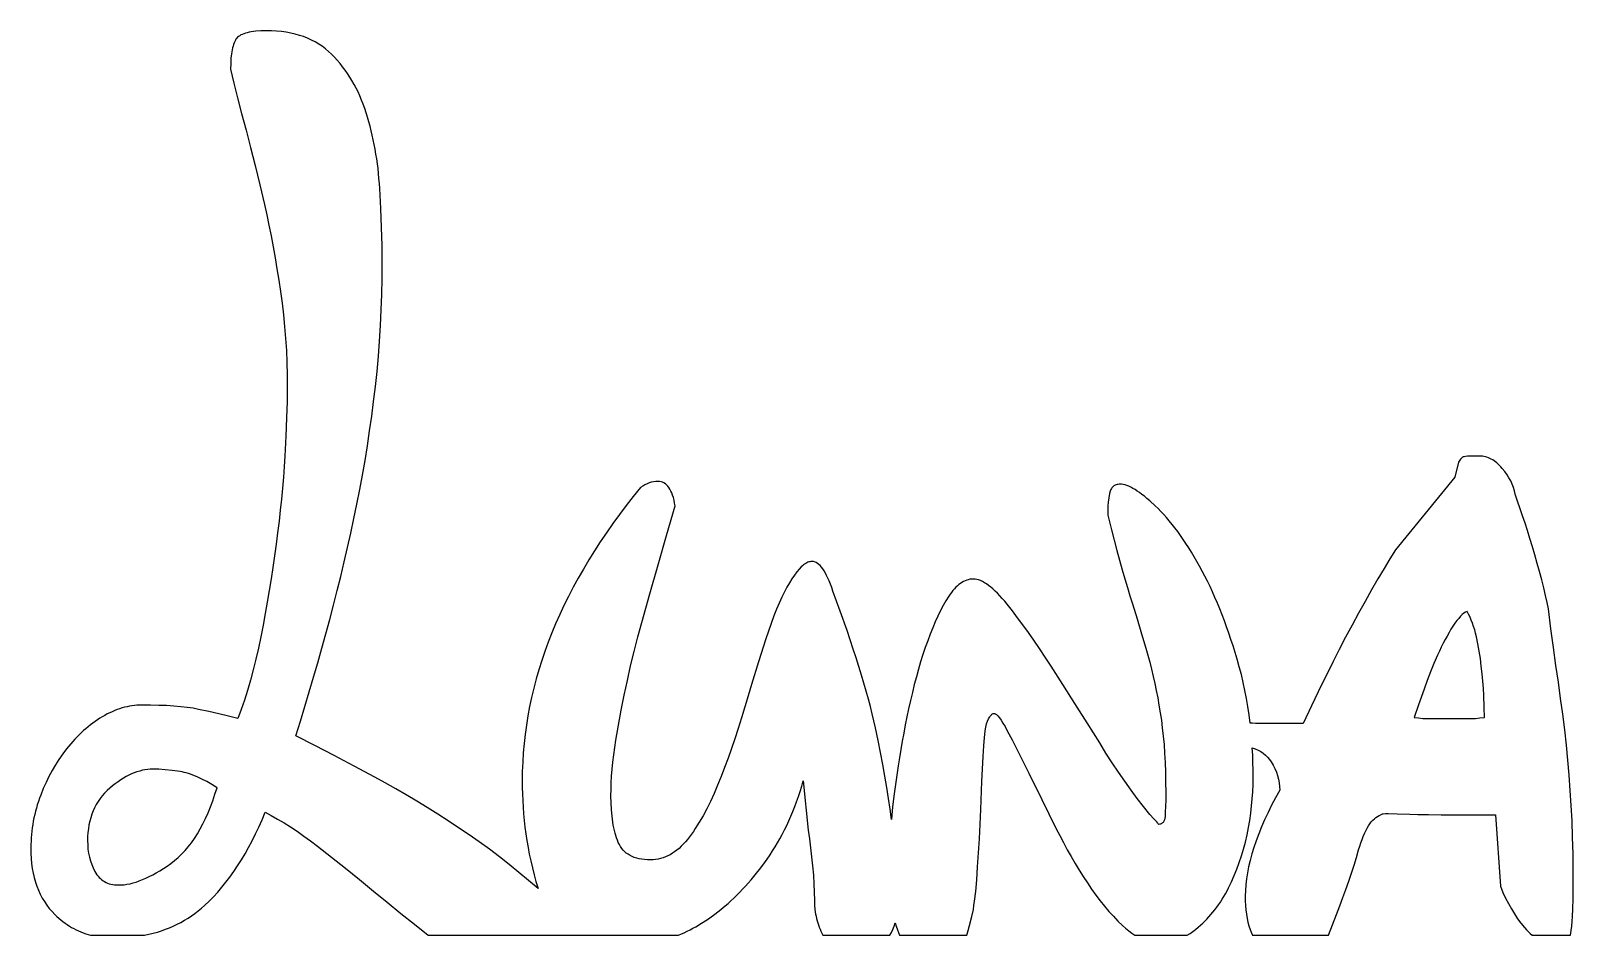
# Model space of a CAD drawing. Extents: x 6 to 172, y 6 to 104.
import ezdxf

# ---------------------------------------------------------------- set-up
doc = ezdxf.new("R2010")
doc.units = 0
doc.layers.add('CAMADA_1', color=18, linetype='CONTINUOUS')

msp = doc.modelspace()

# ---------------------------------------------------------------- linework, layer by layer
at = {"layer": 'CAMADA_1'}
for points in [[(12.84, 6.45), (18.64, 6.45), (19.11, 6.55), (19.57, 6.66), (20.02, 6.79), (20.46, 6.93), (20.89, 7.08), (21.32, 7.25), (21.73, 7.43), (22.14, 7.62), (22.54, 7.83), (22.93, 8.05), (23.32, 8.28), (23.69, 8.53), (24.06, 8.79), (24.42, 9.07), (24.77, 9.36), (25.11, 9.66), (25.59, 10.11), (26.06, 10.58), (26.51, 11.08), (26.96, 11.6), (27.4, 12.15), (27.83, 12.71), (28.25, 13.31), (28.66, 13.92), (29.06, 14.56), (29.45, 15.22), (29.84, 15.9), (30.21, 16.61), (30.57, 17.34), (30.93, 18.09), (31.28, 18.87), (31.61, 19.67), (32.28, 19.33), (32.96, 18.95), (33.65, 18.54), (34.35, 18.1), (35.06, 17.63), (35.78, 17.12), (36.51, 16.59), (37.25, 16.02), (38.74, 14.85), (40.25, 13.65), (41.76, 12.43), (43.28, 11.18), (44.74, 9.99), (46.2, 8.8), (47.67, 7.63), (49.14, 6.45), (76.09, 6.45), (76.4, 6.58), (76.71, 6.72), (77.02, 6.87), (77.33, 7.02), (77.64, 7.19), (77.95, 7.36), (78.57, 7.74), (79.2, 8.15), (79.83, 8.59), (80.46, 9.07), (81.09, 9.59), (81.41, 9.87), (81.73, 10.15), (82.04, 10.45), (82.36, 10.75), (82.67, 11.07), (82.98, 11.39), (83.29, 11.72), (83.59, 12.06), (83.89, 12.41), (84.19, 12.77), (84.49, 13.13), (84.78, 13.51), (85.36, 14.28), (85.93, 15.09), (86.21, 15.51), (86.48, 15.94), (86.74, 16.38), (87, 16.83), (87.25, 17.3), (87.49, 17.77), (87.72, 18.25), (87.95, 18.74), (88.17, 19.24), (88.38, 19.76), (88.59, 20.28), (88.79, 20.81), (88.98, 21.36), (89.16, 21.91), (89.34, 22.48), (89.51, 23.05), (90.04, 17.75), (90.17, 16.81), (90.29, 15.86), (90.4, 14.89), (90.5, 13.9), (90.59, 12.92), (90.65, 11.98), (90.69, 11.07), (90.7, 10.19), (90.72, 9.69), (90.76, 9.2), (90.83, 8.71), (90.88, 8.48), (90.93, 8.24), (90.99, 8.01), (91.06, 7.78), (91.14, 7.55), (91.22, 7.33), (91.31, 7.11), (91.41, 6.89), (91.51, 6.67), (91.62, 6.45), (98.82, 6.45), (98.99, 6.75), (99.15, 7.07), (99.28, 7.41), (99.4, 7.78), (99.51, 7.41), (99.64, 7.03), (99.75, 6.74), (99.87, 6.45), (107.1, 6.45), (107.26, 6.97), (107.4, 7.5), (107.63, 8.46), (107.8, 9.22), (107.87, 9.64), (107.93, 10.1), (108.05, 11.16), (108.16, 12.39), (108.26, 13.8), (108.36, 15.3), (108.45, 16.83), (108.53, 18.38), (108.6, 19.96), (108.73, 22.98), (108.86, 25.67), (108.93, 26.81), (108.99, 27.72), (109.06, 28.4), (109.09, 28.66), (109.13, 28.85), (109.23, 29.19), (109.33, 29.49), (109.44, 29.74), (109.56, 29.94), (109.62, 30.03), (109.68, 30.1), (109.74, 30.17), (109.8, 30.22), (109.86, 30.26), (109.92, 30.29), (109.99, 30.3), (110.05, 30.31), (110.11, 30.3), (110.16, 30.28), (110.22, 30.24), (110.29, 30.19), (110.44, 30.05), (110.6, 29.84), (110.78, 29.58), (110.99, 29.26), (111.21, 28.89), (111.45, 28.45), (111.97, 27.47), (112.52, 26.38), (113.13, 25.18), (113.77, 23.88), (115.16, 21.04), (116.69, 17.97), (117.09, 17.19), (117.49, 16.41), (117.91, 15.65), (118.33, 14.91), (118.75, 14.18), (119.18, 13.46), (119.62, 12.76), (120.07, 12.07), (120.52, 11.41), (120.98, 10.77), (121.44, 10.15), (121.91, 9.57), (122.38, 9.01), (122.87, 8.48), (123.35, 7.97), (123.85, 7.5), (124.18, 7.2), (124.52, 6.92), (124.85, 6.67), (125.18, 6.45), (130.8, 6.45), (131.11, 6.63), (131.41, 6.84), (131.71, 7.06), (132, 7.3), (132.24, 7.51), (132.48, 7.73), (132.7, 7.95), (132.93, 8.19), (133.15, 8.43), (133.36, 8.67), (133.57, 8.93), (133.78, 9.19), (133.98, 9.46), (134.17, 9.73), (134.37, 10.02), (134.55, 10.31), (134.73, 10.61), (134.91, 10.91), (135.09, 11.22), (135.25, 11.54), (135.57, 12.2), (135.87, 12.87), (136.15, 13.56), (136.41, 14.26), (136.65, 14.98), (136.87, 15.72), (137.07, 16.47), (137.24, 17.25), (137.4, 18.02), (137.53, 18.8), (137.65, 19.57), (137.74, 20.35), (137.81, 21.12), (137.86, 21.88), (137.9, 22.65), (137.91, 23.41), (137.9, 24.22), (137.88, 25.03), (137.85, 25.82), (137.81, 26.61), (138.13, 26.5), (138.44, 26.36), (138.72, 26.2), (138.98, 26.02), (139.22, 25.83), (139.45, 25.61), (139.65, 25.37), (139.83, 25.11), (140.05, 24.74), (140.24, 24.37), (140.4, 24), (140.53, 23.62), (140.63, 23.23), (140.7, 22.85), (140.74, 22.46), (140.76, 22.06), (140.31, 21.24), (139.89, 20.43), (139.5, 19.64), (139.13, 18.86), (138.8, 18.1), (138.5, 17.35), (138.22, 16.61), (137.97, 15.89), (137.76, 15.19), (137.57, 14.5), (137.41, 13.82), (137.28, 13.16), (137.18, 12.51), (137.1, 11.88), (137.06, 11.26), (137.05, 10.65), (137.05, 10.13), (137.08, 9.63), (137.12, 9.16), (137.18, 8.7), (137.25, 8.26), (137.34, 7.84), (137.45, 7.45), (137.58, 7.07), (137.7, 6.76), (137.84, 6.45), (146.02, 6.45), (146.86, 8.66), (147.22, 9.59), (147.56, 10.49), (147.88, 11.38), (148.19, 12.26), (148.48, 13.12), (148.75, 13.97), (149.01, 14.81), (149.25, 15.63), (149.36, 16.02), (149.49, 16.4), (149.61, 16.75), (149.74, 17.08), (149.88, 17.39), (150.02, 17.68), (150.16, 17.95), (150.31, 18.2), (150.46, 18.42), (150.61, 18.63), (150.77, 18.81), (150.94, 18.97), (151.11, 19.11), (151.28, 19.23), (151.45, 19.33), (151.63, 19.41), (151.68, 19.44), (151.73, 19.46), (151.81, 19.49), (151.9, 19.51), (152.13, 19.53), (152.43, 19.54), (153.41, 19.52), (154.75, 19.47), (155.63, 19.44), (156.76, 19.42), (158.12, 19.41), (159.72, 19.41), (163.97, 19.41), (164.5, 11.71), (164.77, 11.06), (165.06, 10.44), (165.36, 9.85), (165.68, 9.28), (166.01, 8.74), (166.35, 8.22), (166.71, 7.73), (167.08, 7.27), (167.29, 7.04), (167.49, 6.83), (167.7, 6.63), (167.91, 6.45), (172.04, 6.45), (172.12, 6.94), (172.18, 7.43), (172.22, 7.94), (172.26, 8.47), (172.29, 9.29), (172.31, 10.37), (172.32, 11.71), (172.32, 13.31), (172.31, 15.19), (172.27, 17), (172.21, 18.74), (172.12, 20.4), (172.02, 22.03), (171.89, 23.65), (171.75, 25.28), (171.59, 26.9), (171.42, 28.54), (171.21, 30.22), (170.98, 31.92), (170.73, 33.66), (170.47, 35.48), (170.2, 37.39), (169.94, 39.42), (169.67, 41.56), (169.53, 42.25), (169.36, 43), (169.16, 43.81), (168.94, 44.67), (168.71, 45.57), (168.46, 46.46), (168.21, 47.36), (167.95, 48.25), (167.68, 49.13), (167.42, 49.98), (167.15, 50.79), (166.89, 51.57), (166.09, 53.89), (166.01, 54.25), (165.9, 54.61), (165.77, 54.97), (165.61, 55.32), (165.42, 55.66), (165.21, 56), (164.97, 56.34), (164.7, 56.67), (164.56, 56.84), (164.41, 56.99), (164.27, 57.13), (164.12, 57.26), (163.97, 57.37), (163.82, 57.48), (163.67, 57.58), (163.52, 57.67), (163.37, 57.75), (163.21, 57.81), (163.05, 57.87), (162.89, 57.92), (162.73, 57.95), (162.57, 57.98), (162.41, 58), (162.24, 58), (161.45, 58), (161.2, 58), (160.97, 57.98), (160.76, 57.96), (160.59, 57.93), (160.5, 57.91), (160.42, 57.87), (160.35, 57.82), (160.27, 57.75), (160.2, 57.67), (160.13, 57.57), (160.06, 57.46), (159.99, 57.34), (159.59, 55.75), (153.23, 47.92), (152.62, 46.96), (151.98, 45.92), (151.32, 44.8), (150.64, 43.61), (149.94, 42.37), (149.25, 41.11), (148.55, 39.82), (147.85, 38.51), (147.17, 37.19), (146.51, 35.9), (145.88, 34.64), (145.27, 33.4), (144.17, 31.13), (143.28, 29.22), (138.9, 29.22), (138.16, 29.23), (137.84, 29.25), (137.57, 29.27), (137.46, 30.17), (137.32, 31.05), (137.18, 31.93), (137.01, 32.79), (136.83, 33.65), (136.63, 34.49), (136.41, 35.32), (136.18, 36.14), (135.96, 36.87), (135.74, 37.58), (135.51, 38.27), (135.28, 38.96), (135.05, 39.63), (134.8, 40.29), (134.56, 40.93), (134.31, 41.57), (134.05, 42.18), (133.79, 42.79), (133.53, 43.38), (133.26, 43.97), (132.99, 44.53), (132.71, 45.09), (132.42, 45.63), (132.14, 46.16), (131.85, 46.67), (131.55, 47.17), (131.26, 47.66), (130.97, 48.13), (130.67, 48.59), (130.38, 49.03), (130.08, 49.46), (129.78, 49.87), (129.48, 50.27), (129.18, 50.65), (128.88, 51.02), (128.58, 51.38), (128.28, 51.72), (127.97, 52.05), (127.67, 52.36), (127.36, 52.66), (126.77, 53.2), (126.48, 53.45), (126.21, 53.67), (125.94, 53.88), (125.68, 54.07), (125.43, 54.24), (125.19, 54.4), (124.96, 54.53), (124.74, 54.65), (124.52, 54.75), (124.32, 54.83), (124.12, 54.9), (123.93, 54.94), (123.75, 54.97), (123.58, 54.98), (123.47, 54.97), (123.36, 54.96), (123.26, 54.94), (123.16, 54.92), (123.07, 54.88), (122.99, 54.84), (122.91, 54.79), (122.84, 54.73), (122.77, 54.66), (122.71, 54.59), (122.65, 54.51), (122.6, 54.42), (122.56, 54.32), (122.52, 54.22), (122.45, 53.98), (122.37, 53.5), (122.31, 53.04), (122.27, 52.6), (122.26, 52.19), (122.26, 51.66), (122.65, 50.07), (123.24, 47.83), (123.81, 45.76), (124.09, 44.79), (124.37, 43.85), (124.64, 42.96), (124.91, 42.11), (125.42, 40.48), (125.9, 38.88), (126.35, 37.33), (126.77, 35.81), (126.96, 35.06), (127.14, 34.3), (127.32, 33.54), (127.48, 32.76), (127.63, 31.98), (127.77, 31.19), (127.9, 30.39), (128.03, 29.58), (128.13, 28.75), (128.23, 27.88), (128.31, 26.97), (128.37, 26.02), (128.42, 25.03), (128.46, 24), (128.48, 22.93), (128.49, 21.82), (128.49, 21.01), (128.47, 20.31), (128.45, 19.72), (128.42, 19.23), (128.4, 19.03), (128.35, 18.86), (128.29, 18.71), (128.25, 18.65), (128.21, 18.59), (128.16, 18.54), (128.11, 18.49), (128.05, 18.46), (127.99, 18.43), (127.92, 18.4), (127.85, 18.39), (127.69, 18.37), (127.71, 18.38), (127.71, 18.39), (127.69, 18.44), (127.63, 18.52), (127.53, 18.64), (127.22, 18.97), (126.77, 19.43), (126.1, 20.28), (125.43, 21.16), (124.77, 22.07), (124.1, 23.01), (123.42, 23.99), (122.75, 25), (122.07, 26.05), (121.39, 27.13), (120.05, 29.29), (118.72, 31.39), (117.43, 33.43), (116.16, 35.41), (115.53, 36.37), (114.92, 37.3), (114.31, 38.18), (113.72, 39.03), (113.13, 39.84), (112.56, 40.61), (112, 41.35), (111.45, 42.05), (111.18, 42.38), (110.91, 42.68), (110.65, 42.97), (110.4, 43.24), (110.15, 43.48), (109.91, 43.7), (109.67, 43.9), (109.44, 44.09), (109.22, 44.24), (109, 44.38), (108.78, 44.5), (108.57, 44.6), (108.37, 44.67), (108.18, 44.72), (107.98, 44.75), (107.8, 44.77), (107.62, 44.76), (107.44, 44.74), (107.26, 44.7), (107.09, 44.65), (106.91, 44.58), (106.74, 44.5), (106.57, 44.41), (106.41, 44.3), (106.24, 44.18), (106.08, 44.04), (105.92, 43.89), (105.76, 43.72), (105.6, 43.54), (105.45, 43.34), (105.3, 43.13), (105.15, 42.91), (104.85, 42.43), (104.56, 41.91), (104.27, 41.37), (103.99, 40.79), (103.71, 40.17), (103.43, 39.53), (103.16, 38.85), (102.89, 38.13), (102.63, 37.39), (102.38, 36.64), (102.13, 35.86), (101.9, 35.07), (101.67, 34.25), (101.45, 33.42), (101.24, 32.57), (101.04, 31.7), (100.84, 30.82), (100.65, 29.94), (100.48, 29.07), (100.31, 28.19), (100.14, 27.31), (99.99, 26.43), (99.85, 25.55), (99.71, 24.67), (99.49, 23.15), (99.29, 21.67), (99.12, 20.25), (98.98, 18.88), (98.84, 20), (98.67, 21.16), (98.49, 22.34), (98.29, 23.56), (98.06, 24.81), (97.82, 26.09), (97.55, 27.41), (97.27, 28.75), (97.1, 29.5), (96.92, 30.26), (96.72, 31.05), (96.51, 31.86), (96.28, 32.7), (96.03, 33.56), (95.77, 34.44), (95.49, 35.35), (95.2, 36.28), (94.89, 37.24), (94.56, 38.22), (94.22, 39.22), (93.49, 41.3), (92.69, 43.48), (92.56, 43.86), (92.42, 44.22), (92.29, 44.56), (92.15, 44.87), (92.02, 45.15), (91.88, 45.42), (91.74, 45.65), (91.6, 45.86), (91.46, 46.05), (91.31, 46.21), (91.17, 46.35), (91.03, 46.46), (90.88, 46.55), (90.73, 46.61), (90.59, 46.65), (90.44, 46.66), (90.33, 46.65), (90.22, 46.64), (90.11, 46.61), (90, 46.57), (89.88, 46.52), (89.77, 46.45), (89.65, 46.38), (89.53, 46.29), (89.41, 46.2), (89.29, 46.09), (89.05, 45.84), (88.8, 45.54), (88.55, 45.2), (88.29, 44.81), (88.02, 44.38), (87.75, 43.9), (87.48, 43.38), (87.2, 42.81), (86.91, 42.19), (86.62, 41.53), (86.33, 40.82), (85.48, 38.32), (84.68, 35.85), (83.93, 33.41), (83.56, 32.21), (83.21, 31.01), (82.86, 29.83), (82.5, 28.69), (82.15, 27.59), (81.78, 26.52), (81.42, 25.48), (81.04, 24.48), (80.67, 23.52), (80.29, 22.59), (79.91, 21.7), (79.52, 20.85), (79.12, 20.06), (78.72, 19.3), (78.31, 18.6), (77.89, 17.94), (77.68, 17.62), (77.47, 17.32), (77.26, 17.03), (77.04, 16.75), (76.82, 16.49), (76.6, 16.24), (76.38, 16.01), (76.15, 15.79), (75.91, 15.6), (75.67, 15.42), (75.43, 15.26), (75.18, 15.11), (74.93, 14.98), (74.68, 14.87), (74.42, 14.78), (74.16, 14.7), (73.89, 14.64), (73.62, 14.6), (73.34, 14.57), (73.06, 14.56), (72.74, 14.57), (72.43, 14.59), (72.13, 14.63), (71.85, 14.68), (71.59, 14.74), (71.33, 14.82), (71.1, 14.92), (70.87, 15.03), (70.67, 15.15), (70.47, 15.29), (70.29, 15.44), (70.13, 15.61), (69.98, 15.79), (69.84, 15.99), (69.72, 16.2), (69.61, 16.42), (69.52, 16.66), (69.43, 16.91), (69.34, 17.16), (69.27, 17.43), (69.19, 17.71), (69.13, 18), (69.07, 18.3), (69.02, 18.61), (68.97, 18.93), (68.93, 19.26), (68.87, 19.95), (68.83, 20.68), (68.82, 21.46), (68.83, 22.14), (68.85, 22.84), (68.89, 23.56), (68.95, 24.31), (69.03, 25.08), (69.12, 25.85), (69.22, 26.64), (69.35, 27.43), (69.62, 29.05), (69.92, 30.66), (70.24, 32.26), (70.58, 33.84), (70.93, 35.42), (71.31, 36.99), (71.71, 38.55), (72.13, 40.09), (73, 43.19), (73.89, 46.31), (74.79, 49.46), (75.72, 52.63), (75.66, 52.95), (75.6, 53.25), (75.53, 53.53), (75.45, 53.79), (75.36, 54.03), (75.27, 54.24), (75.16, 54.44), (75.05, 54.62), (74.93, 54.77), (74.8, 54.91), (74.67, 55.02), (74.52, 55.11), (74.37, 55.19), (74.21, 55.24), (74.04, 55.27), (73.86, 55.28), (73.63, 55.27), (73.39, 55.24), (73.16, 55.19), (72.93, 55.11), (72.7, 55.02), (72.47, 54.91), (72.23, 54.77), (72, 54.62), (71.22, 53.65), (70.46, 52.67), (69.73, 51.7), (69.02, 50.73), (68.33, 49.75), (67.67, 48.78), (67.04, 47.8), (66.43, 46.82), (65.85, 45.85), (65.29, 44.87), (64.75, 43.89), (64.24, 42.9), (63.76, 41.92), (63.3, 40.94), (62.86, 39.95), (62.45, 38.97), (62.07, 37.98), (61.71, 36.99), (61.37, 36), (61.06, 35.01), (60.77, 34.02), (60.51, 33.03), (60.28, 32.04), (60.07, 31.04), (59.88, 30.05), (59.72, 29.05), (59.58, 28.05), (59.47, 27.06), (59.38, 26.06), (59.32, 25.06), (59.28, 24.05), (59.27, 23.05), (59.28, 22.35), (59.29, 21.65), (59.33, 20.94), (59.37, 20.23), (59.42, 19.52), (59.49, 18.8), (59.57, 18.08), (59.67, 17.35), (59.77, 16.63), (59.9, 15.9), (60.03, 15.17), (60.19, 14.44), (60.36, 13.7), (60.55, 12.96), (60.75, 12.22), (60.97, 11.47), (59.95, 12.35), (58.92, 13.21), (57.88, 14.06), (56.82, 14.89), (55.74, 15.7), (54.65, 16.49), (53.55, 17.26), (52.43, 18.01), (51.31, 18.75), (50.18, 19.47), (49.05, 20.18), (47.92, 20.87), (46.8, 21.54), (45.67, 22.19), (44.54, 22.83), (43.42, 23.45), (41.19, 24.65), (39.04, 25.79), (36.95, 26.87), (34.93, 27.9), (35.42, 29.48), (35.9, 31.07), (36.37, 32.64), (36.83, 34.21), (37.28, 35.77), (37.72, 37.33), (38.15, 38.88), (38.57, 40.43), (38.98, 41.97), (39.38, 43.52), (39.76, 45.06), (40.13, 46.61), (40.49, 48.16), (40.84, 49.72), (41.17, 51.27), (41.49, 52.83), (41.8, 54.39), (42.09, 55.96), (42.36, 57.53), (42.62, 59.11), (42.86, 60.7), (43.08, 62.29), (43.29, 63.89), (43.48, 65.49), (43.65, 67.11), (43.8, 68.74), (43.93, 70.38), (44.03, 72.04), (44.11, 73.72), (44.17, 75.4), (44.2, 77.11), (44.21, 78.82), (44.21, 79.73), (44.19, 80.66), (44.17, 81.62), (44.14, 82.6), (44.06, 84.64), (43.95, 86.78), (43.91, 87.33), (43.86, 87.87), (43.81, 88.4), (43.76, 88.93), (43.69, 89.46), (43.62, 89.98), (43.54, 90.5), (43.45, 91.01), (43.35, 91.52), (43.25, 92.02), (43.14, 92.52), (43.03, 93.01), (42.9, 93.5), (42.77, 93.98), (42.63, 94.46), (42.49, 94.94), (42.33, 95.41), (42.17, 95.86), (41.99, 96.31), (41.81, 96.75), (41.61, 97.18), (41.41, 97.6), (41.19, 98), (40.96, 98.4), (40.72, 98.79), (40.48, 99.17), (40.22, 99.54), (39.95, 99.9), (39.67, 100.25), (39.38, 100.59), (39.08, 100.92), (38.77, 101.24), (38.45, 101.54), (38.11, 101.83), (37.76, 102.09), (37.39, 102.34), (37, 102.57), (36.6, 102.77), (36.19, 102.96), (35.76, 103.13), (35.31, 103.27), (34.85, 103.4), (34.37, 103.51), (33.87, 103.6), (33.37, 103.67), (32.84, 103.72), (32.3, 103.75), (31.74, 103.76), (31.14, 103.74), (30.6, 103.71), (30.35, 103.68), (30.12, 103.65), (29.89, 103.6), (29.69, 103.56), (29.5, 103.51), (29.32, 103.45), (29.16, 103.38), (29.01, 103.31), (28.88, 103.23), (28.76, 103.15), (28.65, 103.06), (28.56, 102.96), (28.48, 102.86), (28.41, 102.74), (28.34, 102.6), (28.27, 102.46), (28.21, 102.3), (28.16, 102.12), (28.11, 101.94), (28.06, 101.73), (27.99, 101.29), (27.94, 100.8), (27.91, 100.25), (27.9, 99.65), (28.25, 98.14), (28.64, 96.55), (29.08, 94.86), (29.56, 93.08), (30.05, 91.21), (30.55, 89.25), (31.05, 87.2), (31.55, 85.06), (31.79, 83.95), (32.03, 82.83), (32.25, 81.69), (32.47, 80.53), (32.69, 79.35), (32.89, 78.16), (33.08, 76.94), (33.27, 75.71), (33.44, 74.46), (33.59, 73.2), (33.71, 71.93), (33.82, 70.65), (33.9, 69.36), (33.95, 68.06), (33.99, 66.75), (34, 65.43), (33.99, 64.67), (33.98, 63.87), (33.93, 62.11), (33.85, 60.16), (33.73, 58), (33.66, 56.87), (33.58, 55.72), (33.48, 54.55), (33.37, 53.38), (33.25, 52.18), (33.11, 50.98), (32.96, 49.75), (32.81, 48.52), (32.63, 47.27), (32.45, 46.03), (32.26, 44.79), (32.06, 43.54), (31.85, 42.3), (31.62, 41.06), (31.39, 39.81), (31.15, 38.57), (30.89, 37.35), (30.62, 36.16), (30.34, 35), (30.04, 33.88), (29.72, 32.79), (29.39, 31.75), (29.05, 30.73), (28.69, 29.75), (27.68, 30.01), (26.64, 30.27), (25.56, 30.51), (24.45, 30.75), (23.86, 30.86), (23.22, 30.95), (22.53, 31.03), (21.8, 31.09), (21.01, 31.15), (20.17, 31.18), (19.29, 31.2), (18.35, 31.21), (18.08, 31.21), (17.82, 31.19), (17.55, 31.17), (17.29, 31.13), (17.02, 31.09), (16.76, 31.03), (16.49, 30.97), (16.23, 30.9), (15.96, 30.81), (15.7, 30.72), (15.43, 30.62), (15.17, 30.5), (14.9, 30.38), (14.64, 30.25), (14.37, 30.1), (14.1, 29.95), (13.84, 29.79), (13.58, 29.62), (13.32, 29.45), (13.07, 29.26), (12.82, 29.07), (12.57, 28.88), (12.32, 28.67), (12.08, 28.46), (11.61, 28.01), (11.15, 27.54), (10.7, 27.04), (10.26, 26.5), (9.84, 25.95), (9.44, 25.37), (9.06, 24.78), (8.7, 24.16), (8.36, 23.53), (8.05, 22.88), (7.75, 22.22), (7.47, 21.53), (7.35, 21.18), (7.22, 20.83), (7.11, 20.48), (7.01, 20.13), (6.91, 19.78), (6.83, 19.42), (6.75, 19.07), (6.68, 18.71), (6.62, 18.35), (6.56, 18), (6.52, 17.64), (6.48, 17.28), (6.45, 16.92), (6.43, 16.55), (6.42, 16.19), (6.41, 15.83), (6.42, 15.25), (6.45, 14.7), (6.5, 14.16), (6.57, 13.64), (6.67, 13.13), (6.78, 12.64), (6.91, 12.17), (7.06, 11.71), (7.23, 11.28), (7.42, 10.85), (7.64, 10.45), (7.87, 10.06), (8.12, 9.68), (8.39, 9.33), (8.69, 8.99), (9, 8.66), (9.21, 8.46), (9.43, 8.27), (9.65, 8.09), (9.87, 7.91), (10.1, 7.74), (10.33, 7.59), (10.56, 7.43), (10.8, 7.29), (11.04, 7.16), (11.29, 7.03), (11.54, 6.91), (11.79, 6.81), (12.05, 6.71), (12.31, 6.61), (12.57, 6.53)], [(155.21, 29.88), (155.68, 29.83), (156.14, 29.78), (156.61, 29.76), (157.07, 29.75), (160.79, 29.75), (161.31, 29.76), (161.81, 29.78), (162.3, 29.83), (162.77, 29.88), (162.76, 30.95), (162.71, 32.27), (162.67, 33.01), (162.61, 33.78), (162.53, 34.57), (162.44, 35.39), (162.34, 36.21), (162.21, 37.01), (162.07, 37.8), (161.91, 38.57), (161.82, 38.95), (161.73, 39.31), (161.62, 39.67), (161.5, 40.01), (161.37, 40.35), (161.23, 40.67), (161.08, 40.99), (160.92, 41.29), (160.75, 41.21), (160.57, 41.09), (160.39, 40.94), (160.2, 40.76), (160.01, 40.54), (159.81, 40.3), (159.6, 40.01), (159.39, 39.7), (159.18, 39.36), (158.97, 39.01), (158.76, 38.64), (158.55, 38.26), (158.34, 37.86), (158.14, 37.45), (157.93, 37.02), (157.73, 36.58), (157.35, 35.68), (156.97, 34.77), (156.62, 33.86), (156.28, 32.93), (155.68, 31.24)], [(26.44, 22.32), (25.88, 22.67), (25.35, 22.98), (24.82, 23.25), (24.32, 23.49), (23.83, 23.68), (23.59, 23.77), (23.36, 23.84), (23.13, 23.91), (22.9, 23.96), (22.68, 24.01), (22.46, 24.05), (21.63, 24.16), (20.87, 24.25), (20.17, 24.3), (19.85, 24.31), (19.54, 24.31), (19.26, 24.31), (18.98, 24.28), (18.69, 24.24), (18.41, 24.19), (18.12, 24.11), (17.83, 24.03), (17.54, 23.92), (17.25, 23.8), (16.96, 23.66), (16.67, 23.51), (16.38, 23.34), (16.09, 23.16), (15.79, 22.96), (15.5, 22.74), (15.2, 22.51), (14.9, 22.26), (14.61, 22), (14.34, 21.72), (14.09, 21.43), (13.86, 21.14), (13.64, 20.82), (13.45, 20.5), (13.27, 20.17), (13.11, 19.82), (12.97, 19.46), (12.85, 19.09), (12.75, 18.71), (12.66, 18.32), (12.6, 17.91), (12.55, 17.49), (12.52, 17.06), (12.51, 16.62), (12.53, 16.16), (12.56, 15.72), (12.63, 15.29), (12.71, 14.86), (12.82, 14.46), (12.96, 14.06), (13.12, 13.68), (13.31, 13.31), (13.41, 13.13), (13.52, 12.96), (13.64, 12.81), (13.77, 12.67), (13.9, 12.54), (14.04, 12.42), (14.18, 12.31), (14.34, 12.21), (14.5, 12.13), (14.67, 12.05), (14.84, 11.99), (15.03, 11.94), (15.22, 11.9), (15.41, 11.87), (15.62, 11.85), (15.83, 11.85), (16.13, 11.86), (16.44, 11.88), (16.75, 11.93), (17.08, 11.99), (17.41, 12.07), (17.74, 12.17), (18.08, 12.29), (18.43, 12.43), (18.79, 12.58), (19.15, 12.75), (19.52, 12.94), (19.89, 13.15), (20.28, 13.38), (20.67, 13.62), (21.06, 13.89), (21.47, 14.17), (21.87, 14.47), (22.25, 14.8), (22.63, 15.16), (23, 15.55), (23.35, 15.96), (23.69, 16.4), (24.02, 16.87), (24.33, 17.37), (24.64, 17.89), (24.93, 18.44), (25.21, 19.02), (25.48, 19.63), (25.74, 20.26), (25.98, 20.92), (26.22, 21.61)]]:
    msp.add_lwpolyline(points, close=True, dxfattribs=at)

doc.saveas('drawing.dxf')
